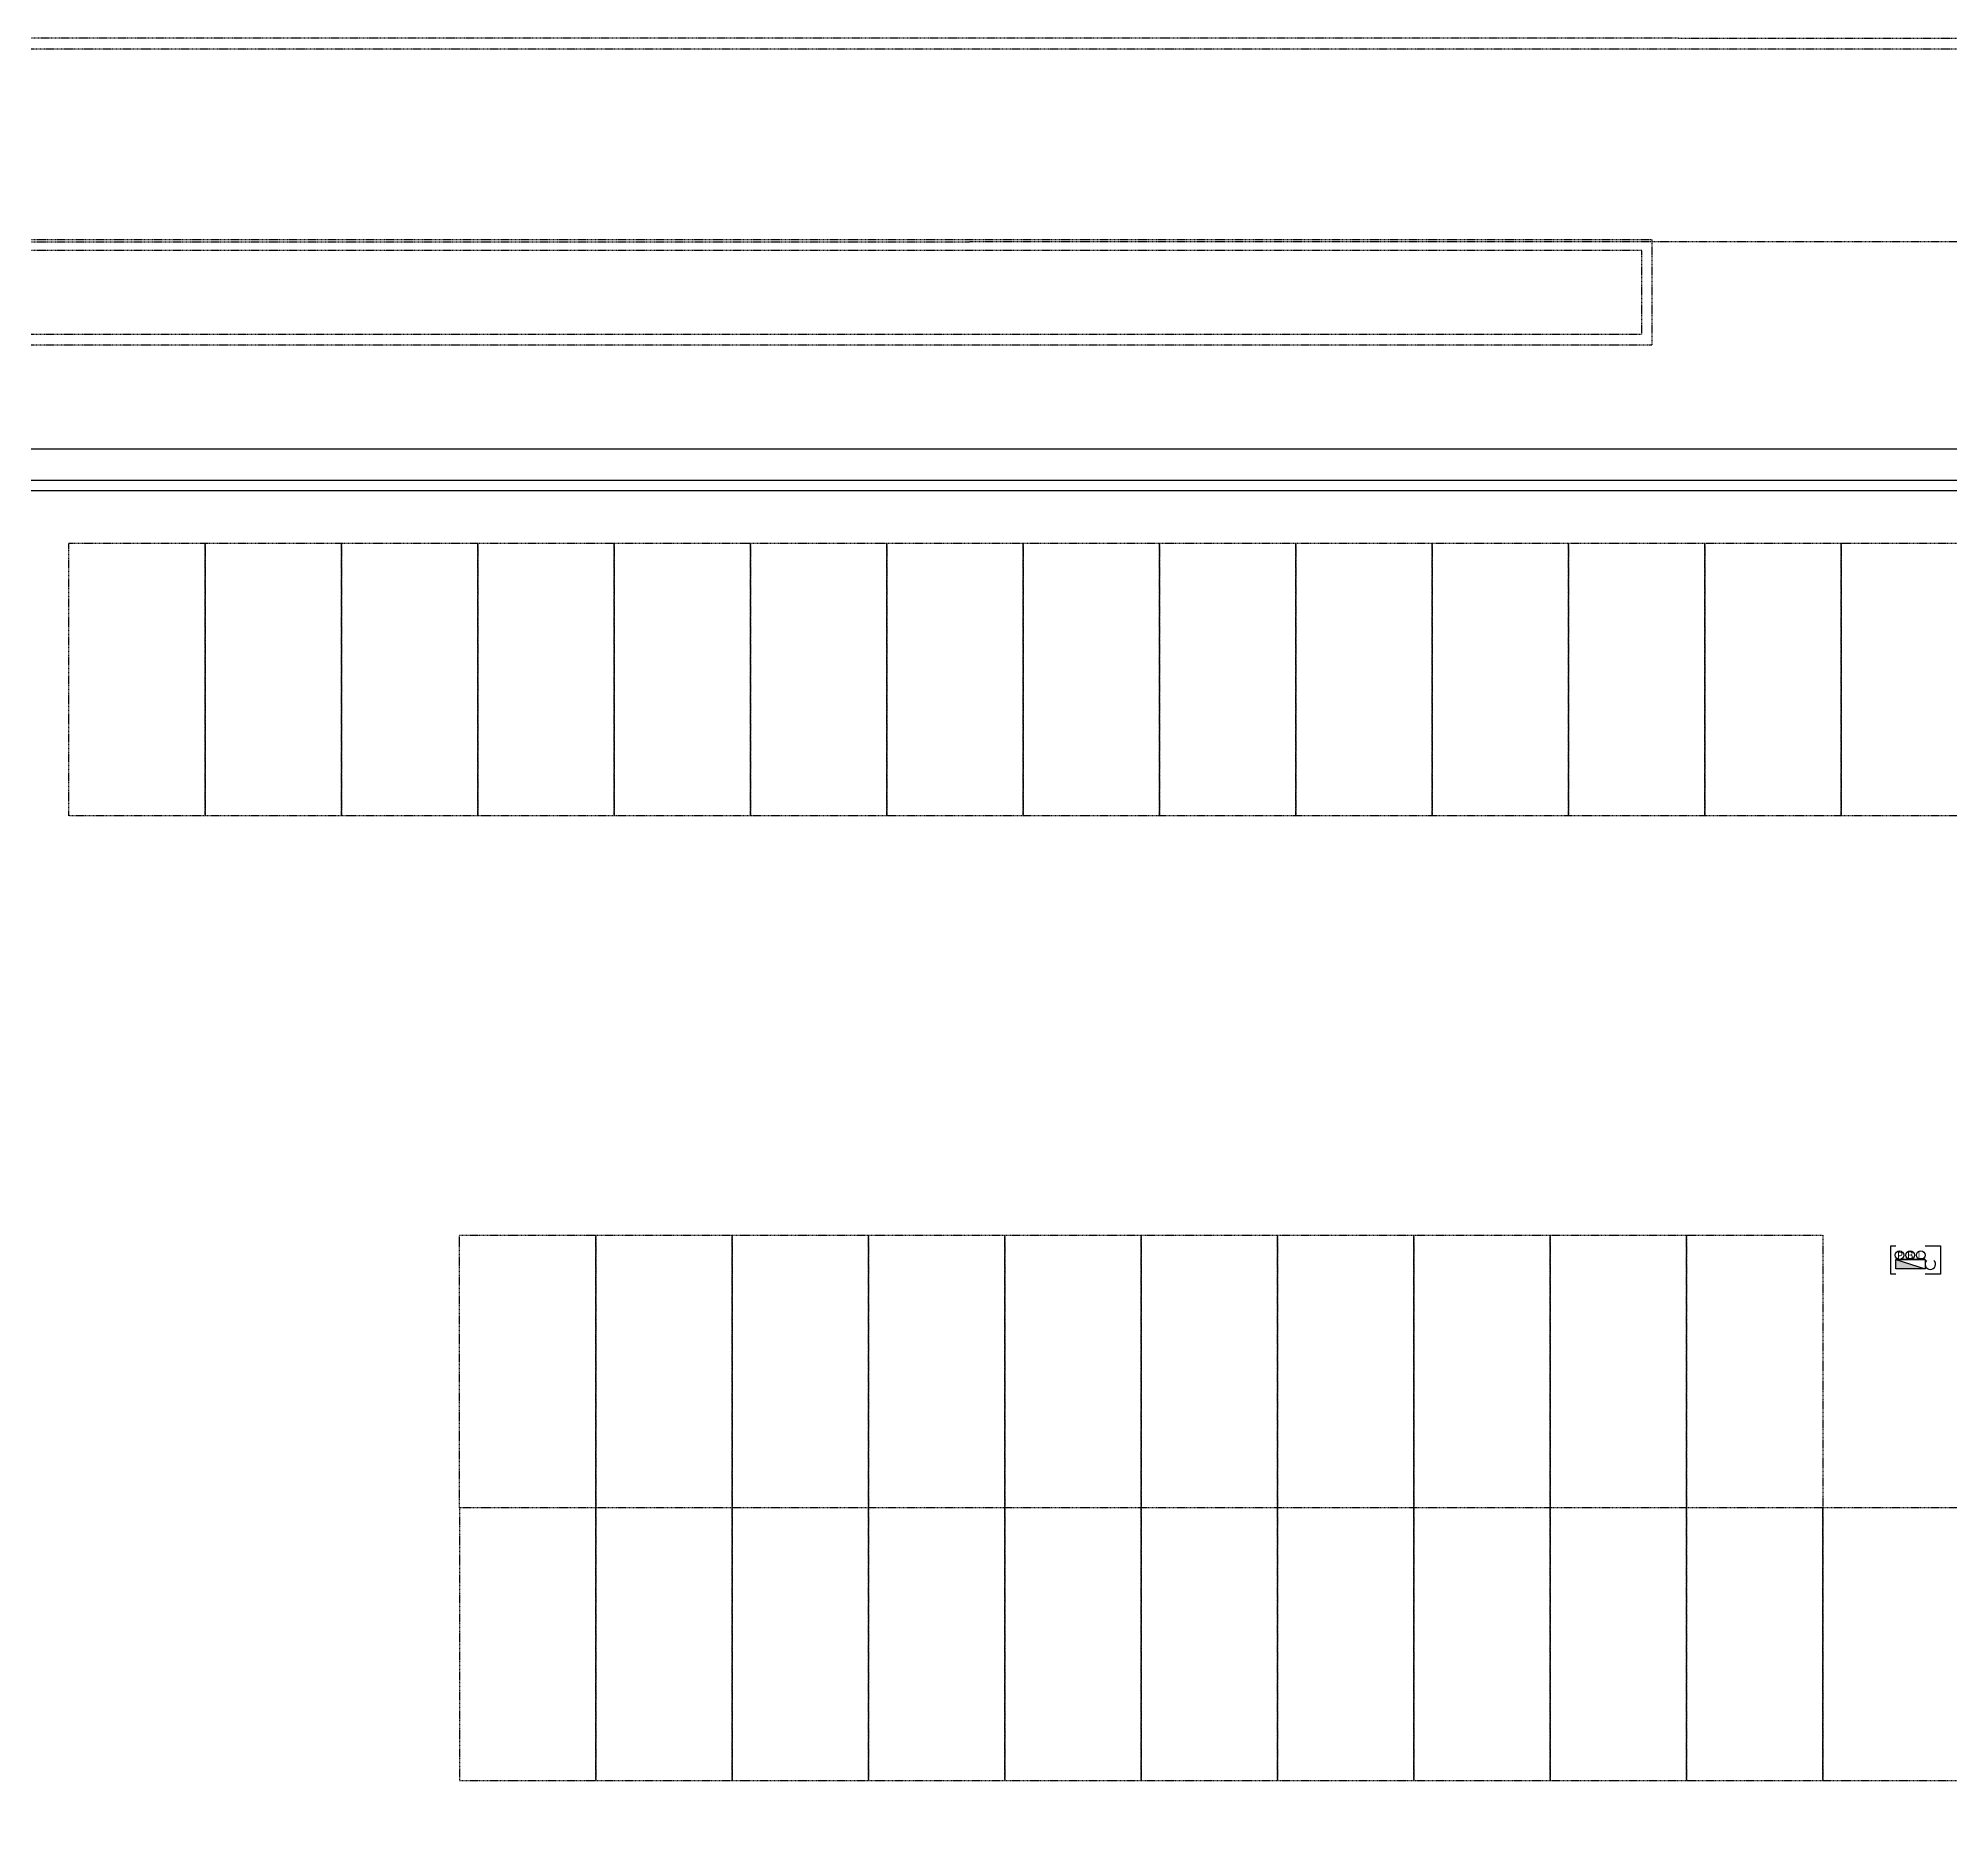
# Model space of a CAD drawing. Header units: millimetres. Extents: x 367092 to 767578, y 396038 to 811791.
# Drawn here: x 556314 to 558492, y 596529 to 598548 of the extents above; entities that cross this region are included whole.
import ezdxf
from ezdxf.enums import TextEntityAlignment as Align

# ---------------------------------------------------------------- set-up
doc = ezdxf.new("R2010")
doc.units = ezdxf.units.MM
doc.header["$LTSCALE"] = 100
doc.header["$MEASUREMENT"] = 0
for name, pattern in [('-HID', [2.5, 1.5, -1]), ('HIDDEN', [9.525, 6.35, -3.175]), ('HIDDEN2', [0.1875, 0.125, -0.0625])]:
    doc.linetypes.add(name, pattern=pattern)
doc.layers.get('0').update_dxf_attribs({"linetype": 'CONTINUOUS'})
for name, color, linetype in [('ELE2', 3, 'CONTINUOUS'), ('ELE9', 9, 'CONTINUOUS'), ('IHC', 3, 'CONTINUOUS'), ('LAND-3', 9, 'CONTINUOUS'), ('polesign', 7, 'HIDDEN2'), ('트렌치', 9, 'CONTINUOUS')]:
    doc.layers.add(name, color=color, linetype=linetype)
doc.styles.add('MAP_맑은고딕', font='malgun_0.ttf')

# ---------------------------------------------------------------- blocks, each defined once
blk = doc.blocks.new('소화전(H)')
at = {"layer": 'IHC'}
h = blk.add_hatch(color=3, dxfattribs=at)
h.dxf.hatch_style = 1
h.paths.add_polyline_path([(-2.78, 0), (2.78, -1.8), (2.78, 0)])
at = {"linetype": 'HIDDEN', "ltscale": 0.2}
for points in [[(-2.78, -4.44), (-5.75, -4.44), (-5.75, 1), (-2.78, 1)], [(2.78, 1), (3.78, 1), (3.78, -4.44), (2.78, -4.44)]]:
    blk.add_lwpolyline(points, dxfattribs=at)
at = {"layer": 'IHC', "color": 3}
for p, q in [((2.78, -1.8), (-2.78, 0)), ((-2.78, -1.8), (2.78, -1.8))]:
    blk.add_line(p, q, dxfattribs=at)
blk.add_lwpolyline([(2.78, -1.8), (-2.78, -1.8), (-2.78, 0), (2.78, 0)], close=True, dxfattribs=at)
for centre in [(-1.95, -2.63), (0.05, -2.63), (2.08, -2.63)]:
    blk.add_circle(centre, 0.83, dxfattribs=at)
blk.add_arc((-3.78, -0.9), 1, 313.176, 226.824, dxfattribs=at)
at = {"layer": 'IHC', "color": 2, "style": 'MAP_맑은고딕'}
for s, p in [('L', (-1.84, -2.62)), ('B', (0.06, -2.62)), ('P', (2, -2.58))]:
    blk.add_text(s, height=1.38, rotation=180, dxfattribs=at).set_placement(p, align=Align.MIDDLE_CENTER)
blk = doc.blocks.new('A$C5041cb64')
at = {"xscale": 100, "yscale": 100, "zscale": 100, "rotation": 180}
blk.add_blockref('소화전(H)', (-353083, 157377), dxfattribs=at)
blk = doc.blocks.new('sdafewf')
at = {"layer": 'ELE2', "color": 253, "ltscale": 0.1}
for points in [[(62851, 133583), (62851, 134183), (223251, 134183)], [(62851, 133583), (223251, 133583)]]:
    blk.add_lwpolyline(points, dxfattribs=at)
at = {"layer": 'ELE9', "color": 253, "linetype": '-HID', "ltscale": 0.1}
for points in [[(154201, 132383), (156801, 132383), (156801, 127183), (154201, 127183)], [(156801, 132383), (159401, 132383), (159401, 127183), (156801, 127183)], [(159401, 132383), (162001, 132383), (162001, 127183), (159401, 127183)], [(162001, 132383), (164601, 132383), (164601, 127183), (162001, 127183)], [(164601, 132383), (167201, 132383), (167201, 127183), (164601, 127183)], [(167201, 132383), (169801, 132383), (169801, 127183), (167201, 127183)], [(169801, 132383), (172401, 132383), (172401, 127183), (169801, 127183)], [(172401, 132383), (175001, 132383), (175001, 127183), (172401, 127183)], [(175001, 132383), (177601, 132383), (177601, 127183), (175001, 127183)], [(177601, 132383), (180201, 132383), (180201, 127183), (177601, 127183)], [(180201, 132383), (182801, 132383), (182801, 127183), (180201, 127183)], [(182801, 132383), (185401, 132383), (185401, 127183), (182801, 127183)], [(185401, 132383), (188001, 132383), (188001, 127183), (185401, 127183)], [(188001, 132383), (190601, 132383), (190601, 127183), (188001, 127183)], [(161651, 119183), (164251, 119183), (164251, 113983), (161651, 113983)], [(164251, 119183), (166851, 119183), (166851, 113983), (164251, 113983)], [(166851, 119183), (169451, 119183), (169451, 113983), (166851, 113983)], [(169451, 119183), (172051, 119183), (172051, 113983), (169451, 113983)], [(172051, 119183), (174651, 119183), (174651, 113983), (172051, 113983)], [(174651, 119183), (177251, 119183), (177251, 113983), (174651, 113983)], [(177251, 119183), (179851, 119183), (179851, 113983), (177251, 113983)], [(179851, 119183), (182451, 119183), (182451, 113983), (179851, 113983)], [(182451, 119183), (185051, 119183), (185051, 113983), (182451, 113983)], [(185051, 119183), (187651, 119183), (187651, 113983), (185051, 113983)], [(161651, 108783), (164251, 108783), (164251, 113983), (161651, 113983)], [(164251, 108783), (166851, 108783), (166851, 113983), (164251, 113983)], [(166851, 108783), (169451, 108783), (169451, 113983), (166851, 113983)], [(169451, 108783), (172051, 108783), (172051, 113983), (169451, 113983)], [(172051, 108783), (174651, 108783), (174651, 113983), (172051, 113983)], [(174651, 108783), (177251, 108783), (177251, 113983), (174651, 113983)], [(177251, 108783), (179851, 108783), (179851, 113983), (177251, 113983)], [(179851, 108783), (182451, 108783), (182451, 113983), (179851, 113983)], [(182451, 108783), (185051, 108783), (185051, 113983), (182451, 113983)], [(185051, 108783), (187651, 108783), (187651, 113983), (185051, 113983)], [(187651, 108783), (190251, 108783), (190251, 113983), (187651, 113983)]]:
    blk.add_lwpolyline(points, close=True, dxfattribs=at)
at = {"layer": 'LAND-3', "color": 253, "linetype": '-HID', "ltscale": 0.1}
for points in [[(184902, 142012), (70351, 142011, 0.31169), (59001, 134185), (59001, 134183)], [(184902, 142012), (195851, 142012, -0.414215), (196151, 141712), (196151, 134183)], [(59215, 134183, -0.309983), (70351, 141811), (184902, 141812)], [(184902, 141812), (195851, 141812, -0.414215), (195951, 141712), (195951, 134183)]]:
    blk.add_lwpolyline(points, format="xyb", dxfattribs=at)
blk.add_lwpolyline([(39267, 15588), (247787, 15588), (247801, 138133), (144908, 138123), (51695, 138167)], dxfattribs=at)
for points in [[(184401, 138165), (73901, 138165), (73901, 136165), (184401, 136165)], [(184201, 137965), (74101, 137965), (74101, 136365), (184201, 136365)]]:
    blk.add_lwpolyline(points, close=True, dxfattribs=at)
at = {"layer": '트렌치', "color": 253, "ltscale": 0.1}
blk.add_lwpolyline([(62851, 133383), (223251, 133383)], dxfattribs=at)
at = {"color": 253, "linetype": '-HID', "ltscale": 0.1}
blk.add_blockref('A$C5041cb64', (542409, -38838), dxfattribs=at)

msp = doc.modelspace()

# ---------------------------------------------------------------- block references
at = {"layer": 'polesign', "xscale": 0.05973333333333333, "yscale": 0.05973333333333333, "zscale": 0.05973333333333333}
msp.add_blockref('sdafewf', (547137.7, 590065.5), dxfattribs=at)

doc.saveas('drawing.dxf')
